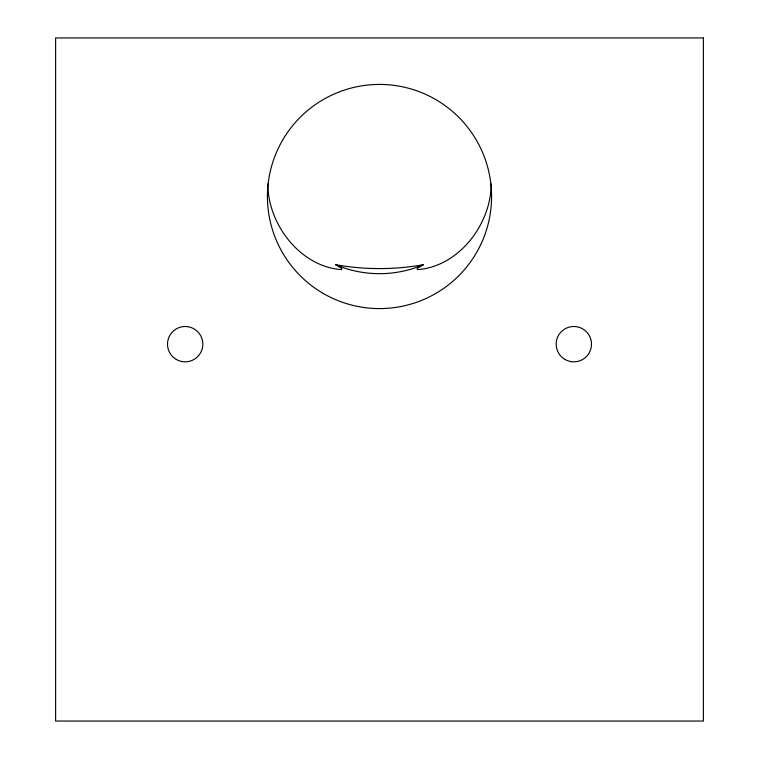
<?xml version="1.0" encoding="UTF-8"?>
<svg xmlns="http://www.w3.org/2000/svg" width="759" height="759" viewBox="0 0 759 759"><rect width="100%" height="100%" fill="white"/><g stroke="black" fill="none" stroke-linecap="round" stroke-linejoin="round"><path stroke-width="1.14" d="M491.206 183.925C491.101 224.218 458.806 266.741 417.441 269.616L417.146 268.506L423.237 264.72C394.348 269.872 364.652 269.872 335.763 264.72L341.854 268.506L341.559 269.616C300.194 266.741 267.899 224.218 267.794 183.925M423.237 264.72L414.063 268.221A111.829 111.345 0 0 1 344.937 268.221L335.763 264.72M703.384 37.95L55.616 37.95L55.616 721.05L703.384 721.05L703.384 37.95M323.457 293.572A112.076 112.076 0 0 0 491.576 196.515A112.076 112.076 0 0 0 323.457 99.448A112.076 112.076 0 0 0 323.457 293.572M176.335 359.462A17.666 17.666 0 0 0 202.833 344.169A17.666 17.666 0 0 0 176.335 328.865A17.666 17.666 0 0 0 176.335 359.462M565 359.462A17.666 17.666 0 0 0 591.498 344.169A17.666 17.666 0 0 0 565 328.865A17.666 17.666 0 0 0 565 359.462"/></g></svg>
